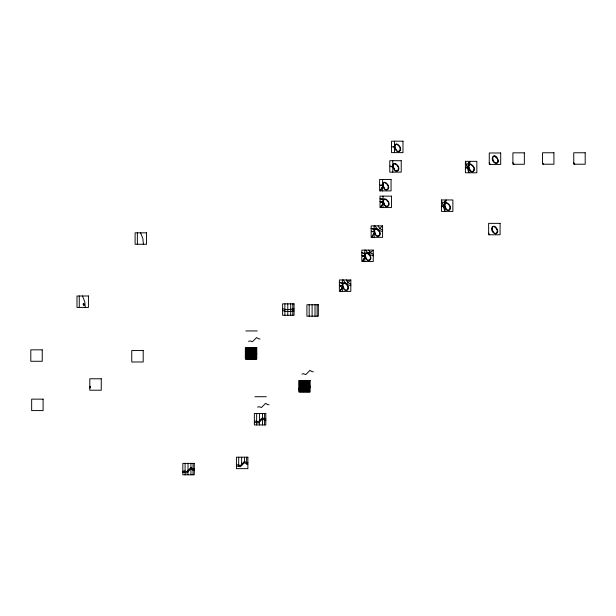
<?xml version="1.0" encoding="UTF-8"?>
<svg xmlns="http://www.w3.org/2000/svg" width="616" height="616" viewBox="0 0 616 616"><rect width="100%" height="100%" fill="white"/><g stroke="black" fill="none" stroke-linecap="round" stroke-linejoin="round"><path stroke-width="0.92" d="M340.509 291.006L340.617 290.305M362.947 261.153L363.055 260.452M372.28 236.929L372.387 236.228M380.75 190.498L380.857 189.805M381.165 207.169L381.265 206.475M362.762 261.477L362.809 260.945M380.565 190.821L380.611 190.298M347.948 288.311L347.401 289.597M370.378 258.458L369.839 259.744M379.71 234.134L379.163 235.52M388.188 187.803L387.641 189.097M388.596 204.481L388.018 205.798M398.352 169.046L397.805 170.332M449.996 208.308L449.426 209.632M473.974 169.585L473.396 171.009M444.814 207.015C442.673 196.55 455.101 207.607 448.733 210.441A6.63 6.63 0 0 1 448.463 210.503C445.807 210.988 445.861 207.23 443.535 207.015L445.137 200.985L445.522 202.826L444.282 204.196L445.152 207.8L444.02 205.174L445.522 202.826L446.215 199.961L442.481 203.496M468.722 168.376C466.682 157.966 479.04 168.953 472.703 171.818A6.63 6.63 0 0 1 472.433 171.879C469.785 172.357 469.823 168.622 467.505 168.391L469.107 162.362L469.492 164.203L468.252 165.573L469.115 169.177L467.991 166.551L469.492 164.203L470.185 161.338L466.451 164.872M374.567 230.854L375.606 234.041M394.964 146.154L395.557 148.548M468.822 166.266L469.446 168.738M492.677 157.95L493.3 160.383M370.409 257.711L370.378 257.08M388.211 187.056L388.18 186.425M450.027 207.561L449.996 206.93M347.948 288.203L347.963 287.664M370.385 258.358L370.401 257.819M388.188 187.703L388.211 187.164M388.596 204.373L388.588 203.095M398.352 168.946L398.344 167.667M450.003 208.208L450.019 207.669M340.325 291.399L340.379 290.76M372.087 237.329L372.141 236.683M380.973 207.569L381.027 206.93M379.718 234.072L379.733 233.595M473.974 169.523L473.981 168.391M347.971 287.51L347.94 286.925M379.741 233.433L379.702 232.856M400.138 148.733L400.107 148.148M340.386 290.66L340.694 289.543M362.824 260.814L363.132 259.69M372.156 236.59L372.488 235.443M380.634 190.159L380.934 189.035M381.042 206.83L381.343 205.713M342.365 285.316C343.243 278.039 352.267 288.303 346.677 290.436A6.63 6.63 0 0 1 346.408 290.498C343.589 290.76 342.85 286.863 342.18 285.308M364.795 255.463C365.658 248.217 374.705 258.443 369.107 260.591A6.63 6.63 0 0 1 368.845 260.653C366.027 260.922 365.28 257.011 364.618 255.455M374.128 231.239C375.013 223.955 384.038 234.226 378.44 236.367A6.63 6.63 0 0 1 378.178 236.429C375.36 236.698 374.62 232.786 373.95 231.231M382.605 184.808C383.468 177.57 392.507 187.788 386.917 189.936A6.63 6.63 0 0 1 386.648 189.998C383.837 190.267 383.098 186.348 382.428 184.8M382.99 201.463C383.83 194.256 392.939 204.397 387.325 206.606A6.63 6.63 0 0 1 387.064 206.668C383.73 207.415 383.676 201.032 382.344 201.586M392.769 166.05C393.624 158.836 402.579 168.907 397.166 171.148A6.63 6.63 0 0 1 396.812 171.24C393.224 172.003 393.562 164.872 391.753 166.274M394.533 146.539C395.41 139.262 404.435 149.526 398.845 151.659A6.63 6.63 0 0 1 398.575 151.721C395.757 151.998 395.018 148.086 394.356 146.531M364.272 258.096L365.126 257.065M382.49 204.119L383.345 203.08M492.708 157.627L493.316 156.449M400.138 148.887L399.977 150.227M497.72 161.946L497.82 159.952M497.112 232.263L497.204 230.322M342.827 284.6L342.95 284.192M365.265 254.755L365.873 253.576M374.59 230.53L375.206 229.352M383.067 184.099L383.683 182.921M383.475 200.77L384.091 199.599M394.995 145.823L395.603 144.652M444.883 204.604L445.491 203.426M492.092 227.997L492.7 226.819M342.219 287.526L341.441 289.073M382.875 203.665L382.113 205.228M341.803 288.096L341.149 289.066M364.233 258.243L363.586 259.221M382.043 187.587L381.389 188.565M373.565 234.018L372.911 234.996M382.451 204.266L381.858 205.166M364.58 257.873L363.894 259.205M373.943 233.564L372.441 236.09M341.826 287.98L342.696 286.91M382.066 187.472L382.936 186.409M373.596 233.903L374.459 232.84M393.224 165.381L393.847 164.164M468.838 166.02L469.461 164.803M368.907 252.937L368.622 253.33M382.421 187.133L381.712 188.527M340.671 290.159L341.395 289.135M380.888 189.713L381.25 189.074M363.078 260.368L363.448 259.729M381.327 206.329L381.62 205.798M368.799 252.799L368.445 253.291M400.053 150.011L399.568 150.82M497.743 161.846L497.166 162.724M497.035 232.486L496.665 232.987M368.876 252.606L370.07 251.482M382.513 186.871L382.998 186.617M342.273 287.372L342.758 287.125M382.929 203.542L383.406 203.295M374.043 233.302L374.52 233.048M364.71 257.526L365.188 257.272M348.194 280.465L347.978 280.796M343.058 283.884L343.435 283.429M347.616 281.358L347.208 281.674M256.78 353.253L255.548 353.253L253.445 351.882L249.218 356.087L246.9 355.263L245.345 355.655M256.78 354.531L255.548 354.531L253.445 353.161L249.218 357.365L246.9 356.541L245.345 356.934M236.429 466.42L237.984 466.027L240.302 466.851L244.529 462.647L246.639 464.025L247.871 464.025M468.252 165.573L468.907 164.865M444.282 204.196L444.937 203.488M381.882 202.002L381.312 202.333M382.582 231.608L378.062 230.084L382.582 225.887L382.582 237.329L371.148 237.329L371.148 225.887L382.582 225.887M365.658 250.111L368.73 254.308L373.257 250.111L373.257 261.554L361.815 261.554L361.815 250.111L373.257 250.111M341.218 285.839L340.871 286.063L342.373 285.516M343.228 279.964L346.292 284.161L350.82 279.964L350.82 291.399L339.377 291.399L339.377 279.964L350.82 279.964M393.478 146.993L394.54 146.739M391.745 166.489L392.638 166.258M373.073 231.701L374.143 231.447M493.416 156.364L493.909 156.118A1.401 1.401 0 0 1 494.225 156.01L495.664 157.018M391.637 166.328L391.068 166.659M363.594 256.033L362.693 256.31M387.626 206.129L385.901 206.083A3.011 3.011 0 0 1 385.655 205.929L385.423 205.682M381.566 185.262L382.613 185.016M363.763 255.91L364.811 255.671M391.622 166.574L391.098 166.89M381.473 185.324L380.503 185.655M466.736 167.436L467.86 167.667M442.765 206.06L443.928 206.314M381.643 202.164L382.844 201.694M399.145 151.182L397.459 151.159A3.011 3.011 0 0 1 397.174 150.982M397.382 170.701L395.618 170.624A3.011 3.011 0 0 1 395.41 170.493L395.141 170.224M387.218 189.459L385.493 189.412A3.011 3.011 0 0 1 385.246 189.258L384.977 188.989M473.003 171.34L471.24 171.271A3.011 3.011 0 0 1 471.032 171.14L470.763 170.871M378.748 235.89L377.015 235.836A3.011 3.011 0 0 1 376.769 235.682L376.569 235.474M449.033 209.964L447.308 209.917A3.011 3.011 0 0 1 447.062 209.763L446.823 209.517M369.415 260.114L367.683 260.06A3.011 3.011 0 0 1 367.436 259.913L367.236 259.698M346.977 289.959L345.291 289.936M496.242 233.349L494.471 233.279A3.011 3.011 0 0 1 494.271 233.148L494.001 232.879M466.443 167.521L465.835 167.575M442.473 206.144L441.433 206.129M394.086 163.987L394.433 163.833A1.401 1.401 0 0 1 394.748 163.733L396.188 164.734M384.33 199.422L384.677 199.268A1.401 1.401 0 0 1 385 199.16L386.44 200.169M445.738 203.249L446.084 203.095A1.401 1.401 0 0 1 446.4 202.995L447.84 204.004M492.939 226.642L493.293 226.488A1.401 1.401 0 0 1 493.608 226.38L495.048 227.389M340.956 286.009L340.286 286.171M371.148 228.336L371.918 228.644M496.904 162.955L495.048 162.886M361.815 252.56L362.585 252.868M381.897 201.755L381.181 202.102M89.805 386.717L90.583 386.324M89.805 387.995L90.583 387.603M248.541 341.31L250.096 340.918L252.414 341.741L256.641 337.545L258.751 338.916L259.983 338.916M301.925 374.128L303.48 373.727L305.798 374.559L310.017 370.355L312.127 371.725L313.359 371.725M257.565 407.099L259.128 406.706L261.438 407.53L265.665 403.326L267.775 404.697L269.007 404.697M298.721 388.465L300.277 388.072L302.595 388.896L306.822 384.692L308.932 386.07L310.164 386.07M298.721 389.743L300.277 389.351L302.595 390.174L306.822 385.97L308.932 387.349L310.164 387.349M254.37 421.444L255.925 421.051L258.243 421.875L262.47 417.671L264.58 419.042L265.812 419.042M254.37 422.722L255.925 422.33L258.243 423.153L262.47 418.949L264.58 420.32L265.812 420.32M182.829 471.317L184.384 470.924L186.702 471.748L190.929 467.544L193.031 468.915L194.271 468.915M182.829 472.595L184.384 472.202L186.702 473.026L190.929 468.822L193.031 470.193L194.271 470.193M236.429 465.142L237.984 464.749L240.302 465.573L244.529 461.369L246.639 462.739L247.871 462.739M392.831 147.147L394.24 146.539M467.02 167.875L468.422 168.522M443.05 206.499L444.359 207.076M395.811 144.49L396.196 144.321A1.401 1.401 0 0 1 396.512 144.213L397.951 145.222M383.884 182.76L384.269 182.59A1.401 1.401 0 0 1 384.584 182.49L386.024 183.499M469.662 164.641L470.054 164.48A1.401 1.401 0 0 1 470.37 164.372L471.81 165.381M375.406 229.19L375.791 229.021A1.401 1.401 0 0 1 376.114 228.921L377.554 229.922M366.073 253.415L366.458 253.245A1.401 1.401 0 0 1 366.782 253.145L368.222 254.154M343.643 283.268L344.028 283.098A1.401 1.401 0 0 1 344.344 282.99L345.784 283.999M380.034 198.706L383.768 199.345M371.148 228.459L373.658 229.206M361.815 252.683L363.694 253.33M339.377 282.536L343.012 283.345M364.287 253.445L363.586 253.23M466.905 167.906L465.403 168.122M442.935 206.529L441.433 206.745M382.297 184.815L380.773 185.431M373.858 231.239L372.295 231.862M364.487 255.471L362.97 256.087M342.057 285.316L340.533 285.932M382.713 199.322L383.668 199.515M373.766 229.083L374.89 229.106M363.81 253.284L365.558 253.33M343.12 283.175L341.125 283.16M373.827 229.083L374.782 229.275M364.495 253.307L365.45 253.499M294.048 310.941C290.105 311.45 286.44 312.112 282.613 310.533M382.613 199.322L382.036 199.384M465.403 161.338L476.846 161.338L476.846 172.78L465.403 172.78L465.403 161.338L468.807 172.78L469.253 169.277L467.505 168.391M441.433 199.961L452.875 199.961L452.875 211.404L441.433 211.404L441.433 199.961L444.837 211.404L445.283 207.9L443.535 207.015M245.823 330.938L257.265 330.938M254.855 396.719L266.289 396.719M381.058 202.371L380.511 201.963M282.613 308.685C286.417 310.31 290.151 309.348 294.048 308.809M380.034 201.47L380.442 201.879M380.249 198.575L380.78 198.876M339.601 282.405L340.147 282.713M381.912 199.353L381.343 199.107M373.026 229.106L372.233 228.782M368.73 254.308L373.257 255.833M346.292 284.161L350.82 285.678M391.83 146.4L392.176 146.8M390.036 165.897L390.29 166.143M379.872 184.654L380.249 185.07M380.311 201.347L380.657 201.748M371.425 231.1L371.771 231.5M362.093 255.324L362.439 255.725M339.662 285.177L340.009 285.578M382.582 230.084L379.733 228.536L378.062 225.887M373.257 254.308L370.401 252.76L368.73 250.111M350.82 284.161L347.963 282.613L346.292 279.964M496.465 157.827L497.135 158.428M472.495 166.089L473.281 166.782M398.637 145.93L399.422 146.631M495.734 228.097L496.519 228.798M396.881 165.45L397.659 166.143M448.525 204.712L449.31 205.405M386.717 184.207L387.495 184.9M387.125 200.878L387.911 201.578M378.239 230.638L379.025 231.331M368.907 254.862L369.692 255.555M346.469 284.707L347.255 285.408M496.35 157.727L495.78 157.134M494.124 162.093L493.739 161.253M493.331 160.414L493.716 161.13M469.523 168.853L469.862 169.492M492.715 230.784L493.1 231.5M395.588 148.587L396.003 149.334M445.507 207.4L445.892 208.116M393.832 168.099L394.248 168.853M383.691 186.894L384.076 187.611M384.099 203.565L384.492 204.281M445.476 207.361L444.852 204.843M383.668 186.856L383.036 184.338M384.014 203.457L383.445 201.009M492.631 230.677L492.061 228.228M393.77 168.029L393.2 165.581M374.99 225.887L378.062 230.084M467.991 166.551L468.414 167.152M444.02 205.174L444.444 205.775M573.758 162.678L574.797 164.21M542.488 162.678L543.528 164.21M512.905 162.747L513.944 164.272M489.258 162.894L490.298 164.418M488.642 233.264L489.682 234.788M343.836 288.111L342.796 284.838M375.845 234.788L375.645 234.195M497.266 158.589L497.705 159.436M473.411 166.944L473.85 167.791M496.65 228.952L497.058 229.73M449.441 205.567L449.849 206.345M399.553 146.785L399.961 147.563M397.79 166.305L398.198 167.075M387.626 185.062L388.034 185.839M388.034 201.732L388.442 202.51M379.148 231.493L379.679 232.648M369.823 255.717L370.231 256.495M347.385 285.562L347.794 286.34M493.347 232.255L493.123 231.616M446.138 208.87L445.915 208.231M396.25 150.088L396.042 149.488M384.322 188.365L384.107 187.726M384.731 205.036L384.53 204.435M366.512 259.02L366.297 258.381M344.082 288.865L343.882 288.319M140.617 232.825L142.866 238.608L143.405 244.267M82.513 295.996L84.762 301.771L85.293 307.438M470.108 170.247L469.885 169.608M394.486 169.6L394.271 168.969M366.274 258.266L365.234 254.993M394.54 141.187L394.54 152.622M392.777 160.699L392.777 172.141M383.021 196.134L383.021 207.569M382.613 179.456L382.613 190.898M374.143 225.887L374.143 237.329M364.811 250.111L364.811 261.554M342.373 279.964L342.373 291.399M317.117 304.751L317.117 316.193M315.015 304.751L315.015 316.193M312.104 304.751L312.104 316.193M309.548 380.526L309.548 391.969M309.186 304.751L309.186 316.193M308.932 380.526L308.932 391.969M308.192 380.526L308.192 391.969M307.446 380.526L307.446 391.969M306.822 380.526L306.822 391.969M306.121 380.526L306.121 391.969M305.413 380.526L305.413 391.969M304.774 380.526L304.774 391.969M303.911 380.526L303.911 391.969M303.257 380.526L303.257 391.969M302.595 380.526L302.595 391.969M301.871 380.526L301.871 391.969M301.001 380.526L301.001 391.969M300.277 380.526L300.277 391.969M299.499 380.526L299.499 391.969M292.816 303.842L292.816 315.284M290.706 303.842L290.706 315.284M287.795 303.842L287.795 315.284M284.885 303.842L284.885 315.284M264.58 413.505L264.58 424.94M262.47 413.505L262.47 424.94M259.559 413.505L259.559 424.94M256.649 413.505L256.649 424.94M256.164 347.717L256.164 353.253M256.164 354.531L256.164 359.159M255.548 347.717L255.548 359.159M254.808 347.717L254.808 352.853M254.808 354.138L254.808 359.159M254.069 347.717L254.069 352.16M254.069 353.438L254.069 359.159M253.445 347.717L253.445 359.159M252.737 347.717L252.737 352.16M252.737 353.438L252.737 359.159M252.036 347.717L252.036 352.853M252.036 354.138L252.036 359.159M251.397 347.717L251.397 353.738M251.397 355.016L251.397 359.159M250.527 347.717L250.527 359.159M249.873 347.717L249.873 355.655M249.873 356.934L249.873 359.159M249.218 347.717L249.218 356.087M249.218 357.365L249.218 359.159M248.487 347.717L248.487 356.087M248.487 357.365L248.487 359.159M247.617 347.717L247.617 359.159M246.9 347.717L246.9 355.263M246.9 356.541L246.9 359.159M246.639 457.203L246.639 464.025M246.123 347.717L246.123 355.263M246.123 356.541L246.123 359.159M244.529 457.203L244.529 462.647M241.618 457.203L241.618 465.696M238.7 457.203L238.7 466.42M193.031 463.378L193.031 474.813M190.929 463.378L190.929 474.813M188.019 463.378L188.019 474.813M185.1 463.378L185.1 474.813M137.376 232.825L137.376 244.267M79.272 295.996L79.272 307.438M497.767 231.139L497.289 232.856L496.026 233.803A6.63 6.63 0 0 1 495.672 233.888C487.048 231.008 494.548 219.95 497.767 231.139M498.382 160.768L497.905 162.485L496.55 163.463A6.63 6.63 0 0 1 496.288 163.517C487.672 160.676 495.156 149.503 498.382 160.768M83.391 303.388L83.098 304.396L83.922 305.775L84.377 304.296L83.391 303.388M402.987 141.187L391.545 141.187L391.545 152.622L402.987 152.622L402.987 141.187M524.347 152.83L512.905 152.83L512.905 164.272L524.347 164.272L524.347 152.83M553.93 152.768L542.488 152.768L542.488 164.21L553.93 164.21L553.93 152.768M585.2 152.768L573.758 152.768L573.758 164.21L585.2 164.21L585.2 152.768M500.7 152.984L489.258 152.984L489.258 164.418L500.7 164.418L500.7 152.984M401.224 160.699L389.782 160.699L389.782 172.141L401.224 172.141L401.224 160.699M391.06 179.456L379.618 179.456L379.618 190.898L391.06 190.898L391.06 179.456M391.468 196.134L380.034 196.134L380.034 207.569L391.468 207.569L391.468 196.134M500.084 223.354L488.642 223.354L488.642 234.788L500.084 234.788L500.084 223.354M146.539 232.825L135.104 232.825L135.104 244.267L146.539 244.267L146.539 232.825M88.434 295.996L76.992 295.996L76.992 307.438L88.434 307.438L88.434 295.996M294.048 303.842L282.613 303.842L282.613 315.284L294.048 315.284L294.048 303.842M318.356 304.751L306.914 304.751L306.914 316.193L318.356 316.193L318.356 304.751M256.78 347.717L245.345 347.717L245.345 359.159L256.78 359.159L256.78 347.717M42.242 349.842L30.8 349.842L30.8 361.276L42.242 361.276L42.242 349.842M143.197 350.55L131.755 350.55L131.755 361.992L143.197 361.992L143.197 350.55M101.247 378.778L89.805 378.778L89.805 390.221L101.247 390.221L101.247 378.778M310.164 380.526L298.721 380.526L298.721 391.969L310.164 391.969L310.164 380.526M43.097 399.137L31.662 399.137L31.662 410.579L43.097 410.579L43.097 399.137M265.812 413.505L254.37 413.505L254.37 424.94L265.812 424.94L265.812 413.505M247.871 457.203L236.429 457.203L236.429 468.645L247.871 468.645L247.871 457.203M194.271 463.378L182.829 463.378L182.829 474.813L194.271 474.813L194.271 463.378"/></g></svg>
